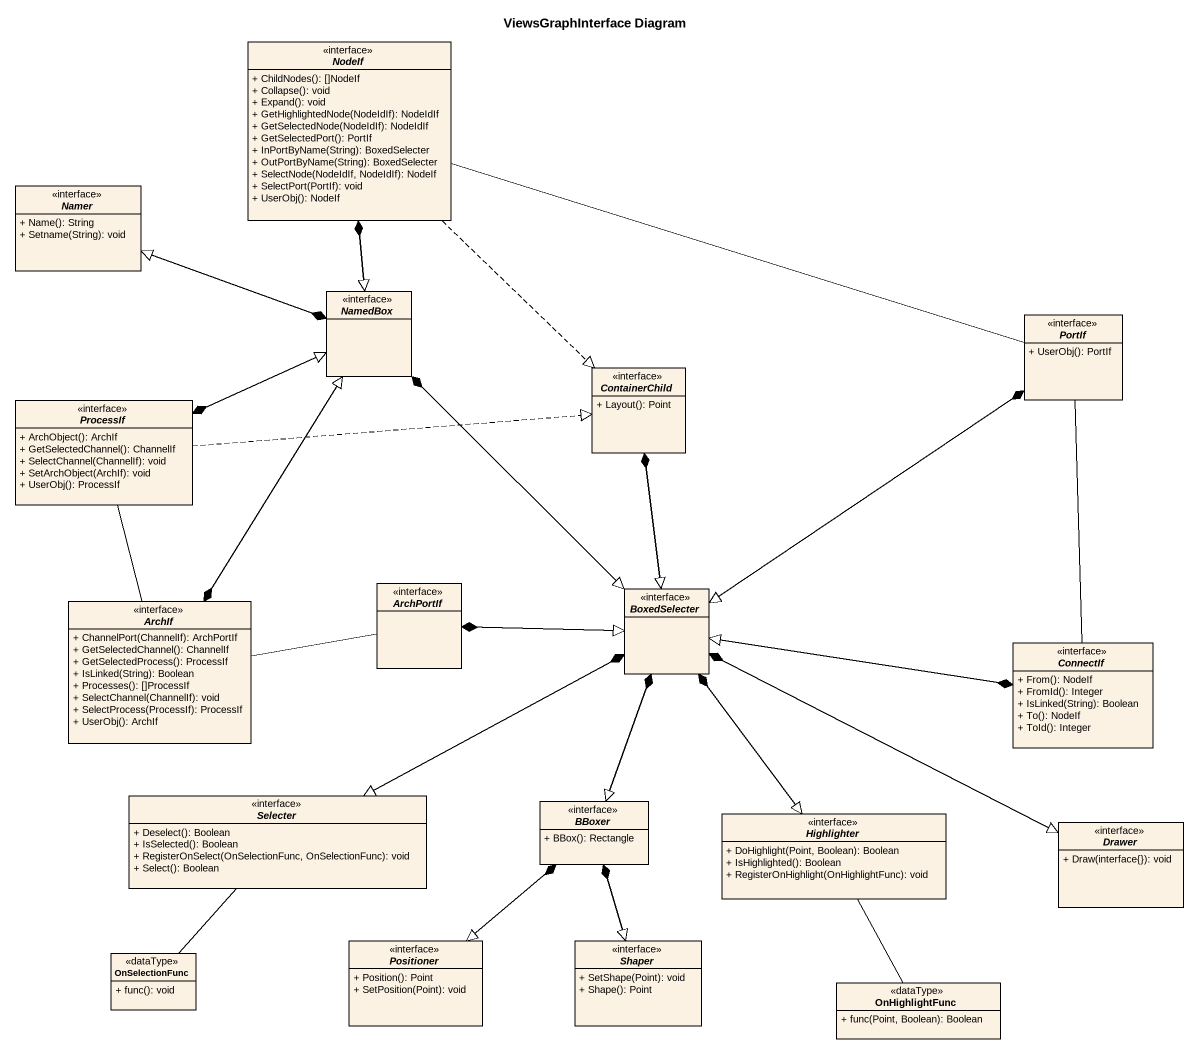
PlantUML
@startuml
title ViewsGraphInterface Diagram
hide circle
hide empty members
skinparam classAttributeIconSize 0
interface NodeIf {
  + ChildNodes(): []NodeIf
  + Collapse(): void
  + Expand(): void
  + GetHighlightedNode(NodeIdIf): NodeIdIf
  + GetSelectedNode(NodeIdIf): NodeIdIf
  + GetSelectedPort(): PortIf
  + InPortByName(String): BoxedSelecter
  + OutPortByName(String): BoxedSelecter
  + SelectNode(NodeIdIf, NodeIdIf): NodeIf
  + SelectPort(PortIf): void
  + UserObj(): NodeIf
}
interface Namer <<interface>> {
  + Name(): String
  + Setname(String): void
}
interface NamedBox
interface PortIf {
  + UserObj(): PortIf
}
interface ContainerChild {
  + Layout(): Point
}
interface ProcessIf {
  + ArchObject(): ArchIf
  + GetSelectedChannel(): ChannelIf
  + SelectChannel(ChannelIf): void
  + SetArchObject(ArchIf): void
  + UserObj(): ProcessIf
}
interface ArchPortIf
interface BoxedSelecter
interface ArchIf {
  + ChannelPort(ChannelIf): ArchPortIf
  + GetSelectedChannel(): ChannelIf
  + GetSelectedProcess(): ProcessIf
  + IsLinked(String): Boolean
  + Processes(): []ProcessIf
  + SelectChannel(ChannelIf): void
  + SelectProcess(ProcessIf): ProcessIf
  + UserObj(): ArchIf
}
interface ConnectIf {
  + From(): NodeIf
  + FromId(): Integer
  + IsLinked(String): Boolean
  + To(): NodeIf
  + ToId(): Integer
}
interface Selecter {
  + Deselect(): Boolean
  + IsSelected(): Boolean
  + RegisterOnSelect(OnSelectionFunc, OnSelectionFunc): void
  + Select(): Boolean
}
interface BBoxer {
  + BBox(): Rectangle
}
interface Highlighter {
  + DoHighlight(Point, Boolean): Boolean
  + IsHighlighted(): Boolean
  + RegisterOnHighlight(OnHighlightFunc): void
}
interface Drawer {
  + Draw(interface{}): void
}
class OnSelectionFunc <<dataType>> {
  + func(): void
}
interface Positioner <<interface>> {
  + Position(): Point
  + SetPosition(Point): void
}
interface Shaper {
  + SetShape(Point): void
  + Shape(): Point
}
class OnHighlightFunc <<dataType>> {
  + func(Point, Boolean): Boolean
}
NodeIf --|> NamedBox
NodeIf -right- PortIf
NodeIf ..|> ContainerChild
Namer -right-* NamedBox
NamedBox -up-* NodeIf
NamedBox -left-|> Namer
NamedBox -left-* ProcessIf
NamedBox --|> BoxedSelecter
NamedBox --* ArchIf
PortIf --|> BoxedSelecter
PortIf -- ConnectIf
ContainerChild --|> BoxedSelecter
ProcessIf -right-|> NamedBox
ProcessIf .right.|> ContainerChild
ProcessIf -- ArchIf
ArchPortIf -right-|> BoxedSelecter
BoxedSelecter -up-* NamedBox
BoxedSelecter -up-* PortIf
BoxedSelecter -up-* ContainerChild
BoxedSelecter -left-* ArchPortIf
BoxedSelecter -right-* ConnectIf
BoxedSelecter -left-|> Selecter
BoxedSelecter --|> BBoxer
BoxedSelecter --|> Highlighter
BoxedSelecter -right-|> Drawer
ArchIf -up-|> NamedBox
ArchIf -right- ArchPortIf
ConnectIf -left-|> BoxedSelecter
Selecter -right-* BoxedSelecter
Selecter -- OnSelectionFunc
BBoxer -up-* BoxedSelecter
BBoxer --|> Positioner
BBoxer --|> Shaper
Highlighter -up-* BoxedSelecter
Highlighter -- OnHighlightFunc
Drawer -left-* BoxedSelecter
Positioner -up-* BBoxer
Shaper -up-* BBoxer
@enduml
